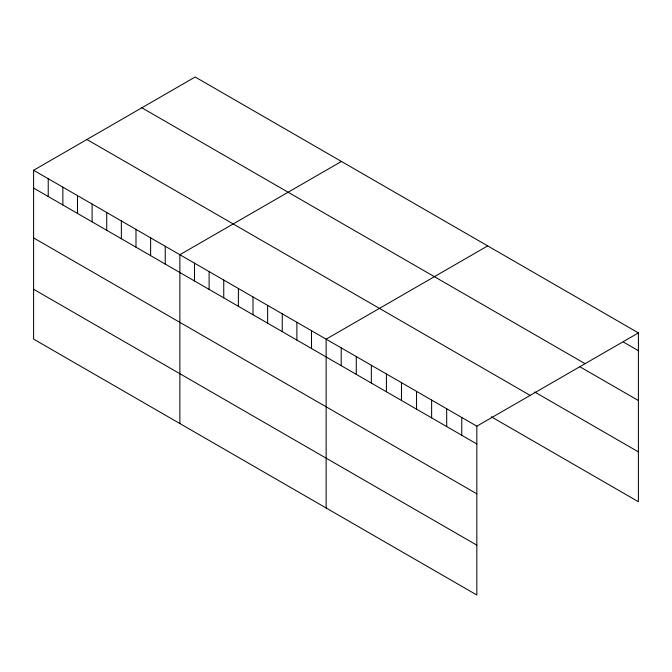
<?xml version="1.0" encoding="UTF-8"?>
<svg xmlns="http://www.w3.org/2000/svg" width="672" height="672" viewBox="0 0 672 672"><rect width="100%" height="100%" fill="white"/><g stroke="black" fill="none" stroke-linecap="round" stroke-linejoin="round"><path stroke-width="1.01" d="M33.6 170.276L476.834 426.174L476.834 594.997L33.6 339.1L33.6 170.276L195.166 77.003L638.4 332.9L638.4 501.724L491.249 416.766M341.435 161.448L179.869 254.722L179.869 423.545M487.696 245.893L326.138 339.167L326.138 507.998M476.834 426.174L638.4 332.9M623.33 341.998L638.4 350.7M141.851 107.78L585.085 363.678M579.894 366.761L638.4 400.537M534.685 392.003L638.4 451.886M86.915 139.499L530.149 395.396M33.6 188.076L476.834 443.974M33.6 237.913L476.834 493.811M33.6 289.262L476.834 545.16M461.765 417.48L461.765 435.271M446.695 408.778L446.695 426.577M431.626 400.075L431.626 417.875M416.556 391.373L416.556 409.172M401.486 382.67L401.486 400.47M386.417 373.976L386.417 391.768M371.347 365.274L371.347 383.074M356.278 356.572L356.278 374.371M341.208 347.869L341.208 365.669M311.506 330.725L311.506 348.524M296.881 322.283L296.881 340.082M282.257 313.832L282.257 331.632M267.632 305.39L267.632 323.19M253 296.948L253 314.748M238.375 288.506L238.375 306.298M223.751 280.056L223.751 297.856M209.118 271.614L209.118 289.414M194.494 263.172L194.494 280.963M165.245 246.28L165.245 264.079M150.612 237.838L150.612 255.629M135.988 229.387L135.988 247.187M121.363 220.945L121.363 238.745M106.73 212.503L106.73 230.294M92.106 204.053L92.106 221.852M77.482 195.611L77.482 213.41M62.857 187.169L62.857 204.96M48.224 178.718L48.224 196.518"/></g></svg>
